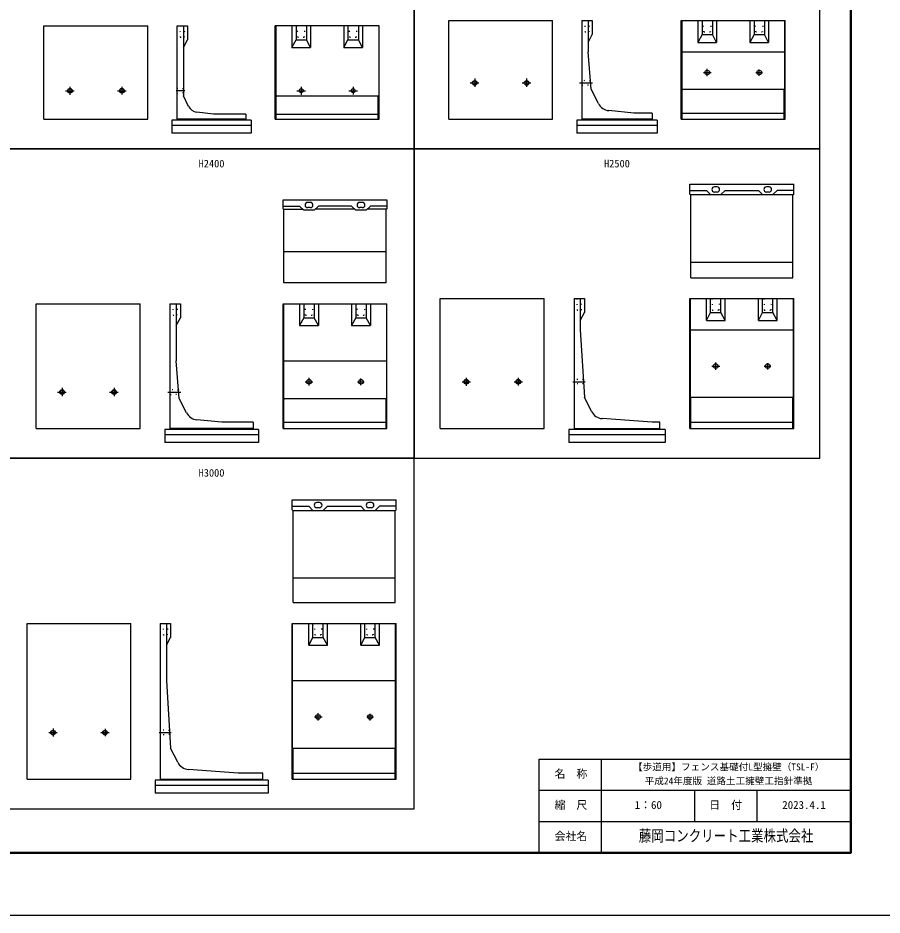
# Model space of a CAD drawing. Units: millimetres, scale not verified. Extents: x -50400 to 50400, y -17820 to 17820.
# Drawn here: x -17225 to -600, y -17820 to -557 of the extents above; entities that cross this region are included whole.
import ezdxf
from ezdxf.enums import TextEntityAlignment as Align

# ---------------------------------------------------------------- set-up
doc = ezdxf.new("R2010")
doc.units = ezdxf.units.MM
doc.header["$LTSCALE"] = 60
doc.linetypes.add('DOTTED', pattern=[1.75, 0.25, -1.5])
doc.linetypes.add('LONG_DASHED_DOTTED', pattern=[15.25, 12, -1.5, 0.25, -1.5])
for name, color, linetype, lineweight in [('0-0_CENTER', 7, 'LONG_DASHED_DOTTED', 25), ('0-2_Defpoints', 5, 'Continuous', 25), ('0-4_HYO', 3, 'Continuous', 25), ('0-6_OUTLINE', 1, 'Continuous', 25), ('0-7_OUTLINE2', 4, 'DOTTED', 25), ('0-8_TXT', 7, 'Continuous', 25), ('0-9_WAKU', 3, 'Continuous', 25), ('0-A_WAKU-LINE', 7, 'Continuous', 25)]:
    doc.layers.add(name, color=color, linetype=linetype, lineweight=lineweight)
doc.layers.add('0-B_WAKU-TXT', color=7, linetype='Continuous')
doc.styles.add('ＭＳ ゴシック', font='')
doc.styles.get('ＭＳ ゴシック').set_extended_font_data('MS Gothic')

msp = doc.modelspace()

# ---------------------------------------------------------------- linework, layer by layer
at = {"layer": '0-0_CENTER'}
for p, q in [((-3962.5, -1677.86), (-3962.5, -1534.38)), ((-2962.5, -1673.67), (-2962.5, -1547.94)), ((-8437.5, -1723.03), (-8437.5, -1884.89)), ((-7437.5, -1723.03), (-7437.5, -1884.89)), ((-4035.09, -1607.39), (-3885.95, -1607.39)), ((-3027.48, -1607.39), (-2899.54, -1607.39)), ((-16225, -1881.62), (-16225, -2033.96)), ((-15225, -1882.82), (-15225, -2032.28)), ((-11775, -1881.62), (-11775, -2033.96)), ((-10775, -1882.82), (-10775, -2032.28)), ((-8525.89, -1807.39), (-8358.6, -1807.39)), ((-7525.89, -1807.39), (-7358.6, -1807.39)), ((-6418.32, -1807.39), (-6168.46, -1807.39)), ((-16306.92, -1957.39), (-16144.09, -1957.39)), ((-15307.19, -1957.39), (-15143.69, -1957.39)), ((-14015.22, -1957.39), (-14181.25, -1957.39)), ((-11856.92, -1957.39), (-11694.09, -1957.39)), ((-10857.19, -1957.39), (-10693.69, -1957.39)), ((-3800, -7327.86), (-3800, -7184.38)), ((-2800, -7323.67), (-2800, -7197.94)), ((-3872.59, -7257.39), (-3723.45, -7257.39)), ((-2864.98, -7257.39), (-2737.04, -7257.39)), ((-11697.59, -7557.39), (-11548.45, -7557.39)), ((-11625, -7627.86), (-11625, -7484.38)), ((-10689.98, -7557.39), (-10562.04, -7557.39)), ((-10625, -7623.67), (-10625, -7497.94)), ((-8680.04, -7557.39), (-8519.3, -7557.39)), ((-8600, -7481.22), (-8600, -7635.31)), ((-7679.03, -7557.39), (-7520.08, -7557.39)), ((-7600, -7485.7), (-7600, -7630.5)), ((-6548.61, -7557.39), (-6312.97, -7557.39)), ((-16463.39, -7757.39), (-16296.1, -7757.39)), ((-16375, -7673.03), (-16375, -7834.89)), ((-15463.39, -7757.39), (-15296.1, -7757.39)), ((-15375, -7673.03), (-15375, -7834.89)), ((-14343.32, -7757.39), (-14093.46, -7757.39)), ((-11450, -14077.86), (-11450, -13934.38)), ((-10450, -14073.67), (-10450, -13947.94)), ((-11522.59, -14007.39), (-11373.45, -14007.39)), ((-10514.98, -14007.39), (-10387.04, -14007.39)), ((-16630.04, -14307.39), (-16469.3, -14307.39)), ((-16550, -14231.22), (-16550, -14385.31)), ((-15629.03, -14307.39), (-15470.08, -14307.39)), ((-15550, -14235.7), (-15550, -14380.5)), ((-14511.11, -14307.39), (-14275.47, -14307.39))]:
    msp.add_line(p, q, dxfattribs=at)
at = {"layer": '0-2_Defpoints'}
msp.add_lwpolyline([(-50400, -17820), (0, -17820), (0, 17820), (-50400, 17820)], close=True, dxfattribs=at)
at = {"layer": '0-4_HYO'}
for points in [[(-17400, -3077.39), (-9600, -3077.39), (-9600, 2072.61), (-17400, 2072.61)], [(-9600, -3077.39), (-1800, -3077.39), (-1800, 2072.61), (-9600, 2072.61)], [(-17400, -9027.39), (-9600, -9027.39), (-9600, -3077.39), (-17400, -3077.39)], [(-9600, -9027.39), (-1800, -9027.39), (-1800, -3077.39), (-9600, -3077.39)], [(-17400, -15777.39), (-9600, -15777.39), (-9600, -9027.39), (-17400, -9027.39)]]:
    msp.add_lwpolyline(points, close=True, dxfattribs=at)
at = {"layer": '0-6_OUTLINE'}
for p, q in [((-8937.5, -607.39), (-6937.5, -607.39)), ((-8937.5, -2507.39), (-8937.5, -607.39)), ((-6937.5, -2507.39), (-6937.5, -607.39)), ((-6375, -607.39), (-6175, -607.39)), ((-6375, -607.39), (-6375, -2527.39)), ((-6255, -607.39), (-6255, -1207.39)), ((-6175, -607.39), (-6175, -877.39)), ((-4462.5, -2507.39), (-4462.5, -607.39)), ((-4462.5, -607.39), (-2462.5, -607.39)), ((-4453.5, -607.39), (-4453.5, -1927.39)), ((-4142.5, -607.39), (-4142.5, -1027.39)), ((-4062.5, -607.39), (-4062.5, -877.39)), ((-3862.5, -607.39), (-3862.5, -877.39)), ((-3782.5, -607.39), (-3782.5, -1027.39)), ((-3062.5, -607.39), (-3062.5, -877.39)), ((-2862.5, -607.39), (-2862.5, -877.39)), ((-2471.5, -1927.39), (-2471.5, -607.39)), ((-2462.5, -2507.39), (-2462.5, -607.39)), ((-16725, -2507.39), (-16725, -707.39)), ((-16725, -707.39), (-14725, -707.39)), ((-14725, -2507.39), (-14725, -707.39)), ((-14162.5, -707.39), (-13962.5, -707.39)), ((-14162.5, -2527.39), (-14162.5, -707.39)), ((-14042.5, -707.39), (-14042.5, -2057.39)), ((-13962.5, -707.39), (-13962.5, -977.39)), ((-12275, -2507.39), (-12275, -707.39)), ((-10275, -707.39), (-12275, -707.39)), ((-12266, -707.39), (-12266, -2057.39)), ((-11955, -707.39), (-11955, -1127.39)), ((-11875, -707.39), (-11875, -977.39)), ((-11675, -707.39), (-11675, -977.39)), ((-11595, -707.39), (-11595, -1127.39)), ((-10955, -707.39), (-10955, -1127.39)), ((-10875, -707.39), (-10875, -977.39)), ((-10675, -707.39), (-10675, -977.39)), ((-10595, -707.39), (-10595, -1127.39)), ((-10284, -707.39), (-10284, -2057.39)), ((-10275, -2507.39), (-10275, -707.39)), ((-14042.5, -1127.39), (-13962.5, -977.39)), ((-11955, -1127.03), (-11875, -977.39)), ((-11875, -977.39), (-11675, -977.39)), ((-11595, -1127.39), (-11675, -977.39)), ((-10955, -1127.03), (-10875, -977.39)), ((-10875, -977.39), (-10675, -977.39)), ((-10595, -1127.39), (-10675, -977.39)), ((-6255, -1027.39), (-6175, -877.39)), ((-4062.5, -877.39), (-4142.5, -1027.39)), ((-4062.5, -877.39), (-3862.5, -877.39)), ((-3062.5, -877.39), (-3142.5, -1027.39)), ((-3062.5, -877.39), (-2862.5, -877.39)), ((-11955, -1127.39), (-11595, -1127.39)), ((-10955, -1127.39), (-10595, -1127.39)), ((-6195, -1927.39), (-6255, -1207.39)), ((-4453.5, -1207.39), (-2471.5, -1207.39)), ((-13940.86, -2260.66), (-14042.5, -2057.39)), ((-12266, -2057.39), (-12257, -2077.39)), ((-12266, -2057.39), (-10284, -2057.39)), ((-10284, -2057.39), (-10293, -2077.39)), ((-6056.86, -2203.67), (-6195, -1927.39)), ((-4453.5, -1927.39), (-4444.5, -1947.39)), ((-4453.5, -1927.39), (-2471.5, -1927.39)), ((-4444.5, -2507.39), (-4444.5, -1947.39)), ((-2471.5, -1927.39), (-2480.5, -1947.39)), ((-2480.5, -2507.39), (-2480.5, -1947.39)), ((-12257, -2507.39), (-12257, -2077.39)), ((-10293, -2507.39), (-10293, -2077.39)), ((-13462.5, -2407.39), (-13785.08, -2369.88)), ((-12837.5, -2407.39), (-13462.5, -2407.39)), ((-12837.5, -2407.39), (-12837.5, -2527.39)), ((-12257, -2407.39), (-10293, -2407.39)), ((-5375, -2387.39), (-5857.33, -2340.71)), ((-5025, -2387.39), (-5375, -2387.39)), ((-5025, -2387.39), (-5025, -2527.39)), ((-4444.5, -2387.39), (-2480.5, -2387.39)), ((-16725, -2507.39), (-14725, -2507.39)), ((-12737.5, -2527.39), (-14262.5, -2527.39)), ((-14262.5, -2527.39), (-14262.5, -2777.39)), ((-12837.5, -2507.39), (-14162.5, -2507.39)), ((-12737.5, -2527.39), (-12737.5, -2777.39)), ((-12275, -2507.39), (-10275, -2507.39)), ((-8937.5, -2507.39), (-6937.5, -2507.39)), ((-4925, -2527.39), (-6475, -2527.39)), ((-6475, -2527.39), (-6475, -2777.39)), ((-5025, -2507.39), (-6375, -2507.39)), ((-4925, -2527.39), (-4925, -2777.39)), ((-4462.5, -2507.39), (-2462.5, -2507.39)), ((-12737.5, -2627.39), (-14262.5, -2627.39)), ((-4925, -2627.39), (-6475, -2627.39)), ((-12737.5, -2777.39), (-14262.5, -2777.39)), ((-4925, -2777.39), (-6475, -2777.39)), ((-4300, -3948.39), (-4300, -3757.39)), ((-4300, -3757.39), (-2300, -3757.39)), ((-2300, -3948.39), (-2300, -3757.39)), ((-4300, -3877.39), (-3980, -3877.39)), ((-4282, -3966.39), (-4300, -3948.39)), ((-4291, -3957.39), (-2309, -3957.39)), ((-4282, -5557.39), (-4282, -3966.39)), ((-3900, -3957.39), (-3980, -3877.39)), ((-3775, -3807.39), (-3825, -3807.39)), ((-3775, -3907.39), (-3825, -3907.39)), ((-3700, -3957.39), (-3620, -3877.39)), ((-3620, -3877.39), (-2980, -3877.39)), ((-2900, -3957.39), (-2980, -3877.39)), ((-2775, -3807.39), (-2825, -3807.39)), ((-2775, -3907.39), (-2825, -3907.39)), ((-2700, -3957.39), (-2620, -3877.39)), ((-2300, -3877.39), (-2620, -3877.39)), ((-2318, -3966.39), (-2300, -3948.39)), ((-2318, -5557.39), (-2318, -3966.39)), ((-12125, -4057.39), (-10125, -4057.39)), ((-11600, -4107.39), (-11650, -4107.39)), ((-10600, -4107.39), (-10650, -4107.39)), ((-10125, -4057.39), (-10125, -4228.39)), ((-12125, -4177.39), (-11805, -4177.39)), ((-12116, -4237.39), (-11745, -4237.39)), ((-12107, -5657.39), (-12107, -4246.39)), ((-11725, -4257.39), (-11805, -4177.39)), ((-11525, -4257.39), (-11725, -4257.39)), ((-11600, -4207.39), (-11650, -4207.39)), ((-11525, -4257.39), (-11445, -4177.39)), ((-10745, -4237.39), (-11505, -4237.39)), ((-10805, -4177.39), (-11445, -4177.39)), ((-10725, -4257.39), (-10805, -4177.39)), ((-10525, -4257.39), (-10725, -4257.39)), ((-10600, -4207.39), (-10650, -4207.39)), ((-10525, -4257.39), (-10445, -4177.39)), ((-10134, -4237.39), (-10505, -4237.39)), ((-10125, -4177.39), (-10445, -4177.39)), ((-10143, -4246.39), (-10125, -4228.39)), ((-10143, -5657.39), (-10143, -4246.39)), ((-10143, -5057.39), (-12107, -5057.39)), ((-4282, -5257.39), (-2318, -5257.39)), ((-10143, -5657.39), (-12107, -5657.39)), ((-4282, -5557.39), (-2318, -5557.39)), ((-9100, -8457.39), (-9100, -5957.39)), ((-9100, -5957.39), (-7100, -5957.39)), ((-7100, -8457.39), (-7100, -5957.39)), ((-6525, -5957.39), (-6325, -5957.39)), ((-6525, -5957.39), (-6525, -8477.39)), ((-6405, -5957.39), (-6405, -6557.39)), ((-6325, -5957.39), (-6325, -6227.39)), ((-4300, -5957.39), (-2300, -5957.39)), ((-4300, -8457.39), (-4300, -5957.39)), ((-4291, -5957.39), (-4291, -7857.39)), ((-3980, -6377.39), (-3980, -5957.39)), ((-3700, -6227.39), (-3700, -5957.39)), ((-3620, -6377.39), (-3620, -5957.39)), ((-2980, -6377.39), (-2980, -5957.39)), ((-2900, -6227.39), (-2900, -5957.39)), ((-2700, -6227.39), (-2700, -5957.39)), ((-2620, -6377.39), (-2620, -5957.39)), ((-2309, -5957.39), (-2309, -7857.39)), ((-2300, -8457.39), (-2300, -5957.39)), ((-14875, -8457.39), (-14875, -6057.39)), ((-14300, -6057.39), (-14300, -8477.39)), ((-14300, -6057.39), (-14100, -6057.39)), ((-14180, -6057.39), (-14180, -7157.39)), ((-14100, -6057.39), (-14100, -6327.39)), ((-12125, -8457.39), (-12125, -6057.39)), ((-12125, -6057.39), (-10125, -6057.39)), ((-12116, -6057.39), (-12116, -7877.39)), ((-11805, -6057.39), (-11805, -6477.39)), ((-11725, -6057.39), (-11725, -6327.39)), ((-11525, -6057.39), (-11525, -6327.39)), ((-11445, -6057.39), (-11445, -6477.39)), ((-10805, -6057.39), (-10805, -6477.39)), ((-10725, -6057.39), (-10725, -6327.39)), ((-10525, -6057.39), (-10525, -6327.39)), ((-10445, -6057.39), (-10445, -6477.39)), ((-10134, -6057.39), (-10134, -7877.39)), ((-10125, -8457.39), (-10125, -6057.39)), ((-14180, -6477.39), (-14100, -6327.39)), ((-11725, -6327.39), (-11805, -6477.39)), ((-11725, -6327.39), (-11525, -6327.39)), ((-11445, -6477.39), (-11525, -6327.39)), ((-10725, -6327.39), (-10805, -6477.39)), ((-10725, -6327.39), (-10525, -6327.39)), ((-10445, -6477.39), (-10525, -6327.39)), ((-6405, -6377.39), (-6325, -6227.39)), ((-3980, -6377.39), (-3620, -6377.39)), ((-3900, -6227.39), (-3700, -6227.39)), ((-3620, -6377.39), (-3700, -6227.39)), ((-2980, -6377.39), (-2900, -6227.39)), ((-2980, -6377.39), (-2620, -6377.39)), ((-2900, -6227.39), (-2700, -6227.39)), ((-2620, -6377.39), (-2700, -6227.39)), ((-11805, -6477.39), (-11445, -6477.39)), ((-10805, -6477.39), (-10445, -6477.39)), ((-6405, -6557.39), (-6325, -7857.39)), ((-4291, -6557.39), (-2309, -6557.39)), ((-14120, -7877.39), (-14180, -7157.39)), ((-12116, -7157.39), (-10134, -7157.39)), ((-13981.86, -8153.67), (-14120, -7877.39)), ((-12116, -7877.39), (-12107, -7897.39)), ((-12116, -7877.39), (-10134, -7877.39)), ((-12107, -8457.39), (-12107, -7897.39)), ((-10143, -7897.39), (-10134, -7877.39)), ((-10143, -8457.39), (-10143, -7897.39)), ((-6188.61, -8130.16), (-6325, -7857.39)), ((-4291, -7857.39), (-2309, -7857.39)), ((-2309, -7857.39), (-2318, -7875.39)), ((-2318, -8457.39), (-2318, -7875.39)), ((-5025, -8337.39), (-5983.14, -8267.7)), ((-16875, -8457.39), (-14875, -8457.39)), ((-12700, -8457.39), (-14300, -8457.39)), ((-13300, -8337.39), (-13782.33, -8290.71)), ((-12700, -8337.39), (-13300, -8337.39)), ((-12700, -8337.39), (-12700, -8477.39)), ((-12125, -8457.39), (-10125, -8457.39)), ((-12107, -8337.39), (-10143, -8337.39)), ((-9100, -8457.39), (-7100, -8457.39)), ((-6525, -8457.39), (-4875, -8457.39)), ((-4300, -8457.39), (-2300, -8457.39)), ((-4282, -8337.39), (-2318, -8337.39)), ((-12600, -8477.39), (-14400, -8477.39)), ((-14400, -8477.39), (-14400, -8727.39)), ((-12600, -8577.39), (-14400, -8577.39)), ((-12600, -8477.39), (-12600, -8727.39)), ((-4775, -8477.39), (-6625, -8477.39)), ((-6625, -8477.39), (-6625, -8727.39)), ((-4775, -8577.39), (-6625, -8577.39)), ((-4775, -8477.39), (-4775, -8727.39)), ((-12600, -8727.39), (-14400, -8727.39)), ((-4775, -8727.39), (-6625, -8727.39)), ((-11950, -10023.39), (-11950, -9832.39)), ((-11950, -9832.39), (-9950, -9832.39)), ((-9950, -10023.39), (-9950, -9832.39)), ((-11950, -9952.39), (-11630, -9952.39)), ((-11550, -10032.39), (-11630, -9952.39)), ((-11425, -9882.39), (-11475, -9882.39)), ((-11425, -9982.39), (-11475, -9982.39)), ((-11350, -10032.39), (-11270, -9952.39)), ((-11270, -9952.39), (-10630, -9952.39)), ((-10550, -10032.39), (-10630, -9952.39)), ((-10425, -9882.39), (-10475, -9882.39)), ((-10425, -9982.39), (-10475, -9982.39)), ((-10350, -10032.39), (-10270, -9952.39)), ((-9950, -9952.39), (-10270, -9952.39)), ((-11932, -10041.39), (-11950, -10023.39)), ((-11941, -10032.39), (-9959, -10032.39)), ((-11932, -11807.39), (-11932, -10041.39)), ((-9968, -10041.39), (-9950, -10023.39)), ((-9968, -11807.39), (-9968, -10041.39)), ((-11932, -11332.39), (-9968, -11332.39)), ((-11932, -11807.39), (-9968, -11807.39)), ((-17050, -12207.39), (-15050, -12207.39)), ((-17050, -15207.39), (-17050, -12207.39)), ((-15050, -15207.39), (-15050, -12207.39)), ((-14487.5, -12207.39), (-14287.5, -12207.39)), ((-14487.5, -12207.39), (-14487.5, -15227.39)), ((-14287.5, -12207.39), (-14287.5, -12477.39)), ((-11950, -15207.39), (-11950, -12207.39)), ((-11950, -12207.39), (-9950, -12207.39)), ((-11941, -14607.39), (-11941, -12207.39)), ((-11630, -12627.39), (-11630, -12207.39)), ((-11350, -12477.39), (-11350, -12207.39)), ((-11270, -12627.39), (-11270, -12207.39)), ((-10630, -12627.39), (-10630, -12207.39)), ((-10550, -12477.39), (-10550, -12207.39)), ((-10350, -12477.39), (-10350, -12207.39)), ((-10270, -12627.39), (-10270, -12207.39)), ((-9950, -15207.39), (-9950, -12207.39)), ((-14367.5, -12627.39), (-14287.5, -12477.39)), ((-11550, -12477.39), (-11350, -12477.39)), ((-11270, -12627.39), (-11350, -12477.39)), ((-10630, -12627.39), (-10550, -12477.39)), ((-10550, -12477.39), (-10350, -12477.39)), ((-10270, -12627.39), (-10350, -12477.39)), ((-11630, -12627.39), (-11270, -12627.39)), ((-10630, -12627.39), (-10270, -12627.39)), ((-11941, -13307.39), (-9959, -13307.39)), ((-14151.11, -14880.16), (-14287.5, -14607.39)), ((-9959, -14607.39), (-9968, -14625.39)), ((-9968, -15207.39), (-9968, -14625.39)), ((-12987.5, -15087.39), (-13945.64, -15017.7)), ((-12512.5, -15087.39), (-12987.5, -15087.39)), ((-12512.5, -15227.39), (-12512.5, -15087.39)), ((-11932, -15087.39), (-9968, -15087.39)), ((-17050, -15207.39), (-15050, -15207.39)), ((-12412.5, -15227.39), (-14587.5, -15227.39)), ((-14587.5, -15227.39), (-14587.5, -15477.39)), ((-12412.5, -15327.39), (-14587.5, -15327.39)), ((-14487.5, -15207.39), (-12512.5, -15207.39)), ((-12412.5, -15227.39), (-12412.5, -15477.39)), ((-11950, -15207.39), (-9950, -15207.39)), ((-12412.5, -15477.39), (-14587.5, -15477.39))]:
    msp.add_line(p, q, dxfattribs=at)
for points in [[(-3142.5, -607.39), (-3142.5, -1027.39), (-2782.5, -1027.39)], [(-2782.5, -607.39), (-2782.5, -1027.39), (-2862.5, -877.39)], [(-4142.5, -1027.39), (-3782.5, -1027.39), (-3862.5, -877.39)], [(-12107, -4246.39), (-12125, -4228.39), (-12125, -4057.39)], [(-3980, -6377.39), (-3900, -6227.39), (-3900, -5957.39)], [(-16875, -8457.39), (-16875, -6057.39), (-14875, -6057.39)], [(-4282, -8457.39), (-4282, -7875.39), (-4291, -7857.39)], [(-4875, -8477.39), (-4875, -8337.39), (-5025, -8337.39)], [(-14367.5, -12207.39), (-14367.5, -13307.39), (-14287.5, -14607.39)], [(-11941, -14607.39), (-9959, -14607.39), (-9959, -12207.39)], [(-11630, -12627.39), (-11550, -12477.39), (-11550, -12207.39)], [(-11932, -15207.39), (-11932, -14625.39), (-11941, -14607.39)]]:
    msp.add_lwpolyline(points, dxfattribs=at)
for centre, radius in [((-3962.5, -1607.39), 45), ((-2962.5, -1607.39), 45), ((-8437.5, -1807.39), 45), ((-8437.5, -1807.39), 37.5), ((-7437.5, -1807.39), 45), ((-7437.5, -1807.39), 37.5), ((-16225, -1957.39), 45), ((-16225, -1957.39), 37.5), ((-15225, -1957.39), 45), ((-15225, -1957.39), 37.5), ((-11775, -1957.39), 37.5), ((-10775, -1957.39), 37.5), ((-3800, -7257.39), 45), ((-2800, -7257.39), 45), ((-11625, -7557.39), 45), ((-10625, -7557.39), 45), ((-8600, -7557.39), 45), ((-8600, -7557.39), 37.5), ((-7600, -7557.39), 45), ((-7600, -7557.39), 37.5), ((-16375, -7757.39), 45), ((-16375, -7757.39), 37.5), ((-15375, -7757.39), 45), ((-15375, -7757.39), 37.5), ((-11450, -14007.39), 45), ((-10450, -14007.39), 45), ((-16550, -14307.39), 45), ((-16550, -14307.39), 37.5), ((-15550, -14307.39), 45), ((-15550, -14307.39), 37.5)]:
    msp.add_circle(centre, radius, dxfattribs=at)
for centre, radius, start, end in [((-5833.25, -2091.87), 250, 206.56505, 264.47246), ((-13761.98, -2171.21), 200, 206.56505, 263.36749), ((-3825, -3857.39), 50, 90, 270), ((-3775, -3857.39), 50, 270, 90), ((-2825, -3857.39), 50, 90, 270), ((-2775, -3857.39), 50, 270, 90), ((-11650, -4157.39), 50, 90, 270), ((-11600, -4157.39), 50, 270, 90), ((-10650, -4157.39), 50, 90, 270), ((-10600, -4157.39), 50, 270, 90), ((-13758.25, -8041.87), 250, 206.56505, 264.47246), ((-5965, -8018.36), 250, 206.56505, 265.84036), ((-11475, -9932.39), 50, 90, 270), ((-11425, -9932.39), 50, 270, 90), ((-10475, -9932.39), 50, 90, 270), ((-10425, -9932.39), 50, 270, 90), ((-13927.5, -14768.36), 250, 206.56505, 265.84036)]:
    msp.add_arc(centre, radius, start, end, dxfattribs=at)
at = {"layer": '0-7_OUTLINE2'}
for p, q in [((-6325, -607.39), (-6315, -827.39)), ((-4027.5, -827.39), (-4037.5, -607.39)), ((-3887.5, -607.39), (-3897.68, -827.39)), ((-3027.5, -827.39), (-3037.5, -607.39)), ((-2887.5, -607.39), (-2897.68, -827.39)), ((-14112.5, -707.39), (-14102.5, -927.39)), ((-11840, -927.39), (-11850, -707.39)), ((-11710, -927.39), (-11700, -707.39)), ((-10840, -927.39), (-10850, -707.39)), ((-10710, -927.39), (-10700, -707.39)), ((-4027.5, -827.39), (-3897.68, -827.39)), ((-3027.5, -827.39), (-2897.68, -827.39)), ((-11840, -927.39), (-11710, -927.39)), ((-10840, -927.39), (-10710, -927.39)), ((-6370, -1762.61), (-6374.78, -1757.39)), ((-6374.78, -1857.38), (-6370, -1852.17)), ((-6213.16, -1769.66), (-6370, -1762.61)), ((-6370, -1852.17), (-6206.87, -1845.1)), ((-6208.54, -1764.86), (-6213.16, -1769.66)), ((-6201.66, -1849.88), (-6206.87, -1845.1)), ((-14042.5, -1919.89), (-14162.5, -1912.39)), ((-14162.5, -2002.39), (-14042.5, -1994.89)), ((-6475, -5957.39), (-6465, -6177.39)), ((-6385, -6177.39), (-6375, -5957.39)), ((-3735, -6177.39), (-3725, -5957.39)), ((-2735, -6177.39), (-2725, -5957.39)), ((-14250, -6057.39), (-14240, -6277.39)), ((-11690, -6277.39), (-11700, -6057.39)), ((-11550, -6057.39), (-11560.18, -6277.39)), ((-10690, -6277.39), (-10700, -6057.39)), ((-10550, -6057.39), (-10560.18, -6277.39)), ((-6465, -6177.39), (-6385, -6177.39)), ((-11690, -6277.39), (-11560.18, -6277.39)), ((-10690, -6277.39), (-10560.18, -6277.39)), ((-6520, -7512.39), (-6525, -7507.39)), ((-6350.78, -7519.89), (-6520, -7512.39)), ((-6346.16, -7594.89), (-6520, -7602.39)), ((-6350.78, -7519.89), (-6346.08, -7514.89)), ((-6346.16, -7594.89), (-6340.85, -7599.89)), ((-14295, -7712.61), (-14299.78, -7707.39)), ((-14138.16, -7719.66), (-14295, -7712.61)), ((-14133.54, -7714.86), (-14138.16, -7719.66)), ((-6520, -7602.39), (-6525, -7607.39)), ((-14299.78, -7807.38), (-14295, -7802.17)), ((-14295, -7802.17), (-14131.87, -7795.1)), ((-14126.66, -7799.88), (-14131.87, -7795.1)), ((-14437.5, -12207.39), (-14427.5, -12427.39)), ((-14347.5, -12427.39), (-14337.5, -12207.39)), ((-11385, -12427.39), (-11375, -12207.39)), ((-10385, -12427.39), (-10375, -12207.39)), ((-14427.5, -12427.39), (-14347.5, -12427.39)), ((-14482.5, -14262.39), (-14487.5, -14257.39)), ((-14313.28, -14269.89), (-14482.5, -14262.39)), ((-14313.28, -14269.89), (-14308.58, -14264.89)), ((-14482.5, -14352.39), (-14487.5, -14357.39)), ((-14308.66, -14344.89), (-14482.5, -14352.39)), ((-14308.66, -14344.89), (-14303.35, -14349.89))]:
    msp.add_line(p, q, dxfattribs=at)
for points in [[(-6315, -827.39), (-6235, -827.39), (-6225, -607.39)], [(-14102.5, -927.39), (-14022.5, -927.39), (-14012.5, -707.39)], [(-3875, -5957.39), (-3865, -6177.39), (-3735, -6177.39)], [(-2875, -5957.39), (-2865, -6177.39), (-2735, -6177.39)], [(-14240, -6277.39), (-14160, -6277.39), (-14150, -6057.39)], [(-11525, -12207.39), (-11515, -12427.39), (-11385, -12427.39)], [(-10525, -12207.39), (-10515, -12427.39), (-10385, -12427.39)]]:
    msp.add_lwpolyline(points, dxfattribs=at)
at = {"layer": '0-9_WAKU'}
for p, q in [((-7200, -14820), (-1200, -14820)), ((-7200, -16620), (-7200, -14820))]:
    msp.add_line(p, q, dxfattribs=at)
at = {"layer": '0-9_WAKU', "lineweight": 50}
msp.add_lwpolyline([(-49200, -16620), (-1200, -16620), (-1200, 16620), (-49200, 16620)], close=True, dxfattribs=at)
at = {"layer": '0-A_WAKU-LINE'}
for p, q in [((-6000, -16620), (-6000, -14820)), ((-7200, -15420), (-1200, -15420)), ((-4200, -16020), (-4200, -15420)), ((-3000, -16020), (-3000, -15420)), ((-7200, -16020), (-1200, -16020))]:
    msp.add_line(p, q, dxfattribs=at)

# ---------------------------------------------------------------- texts
at = {"layer": '0-8_TXT', "style": 'ＭＳ ゴシック'}
for s, p in [('H2400', (-13750, -3477.39)), ('H2500', (-5950, -3477.39)), ('H3000', (-13750, -9427.39))]:
    msp.add_text(s, height=146.6, dxfattribs=at).set_placement(p, align=Align.BOTTOM_LEFT)
at = {"layer": '0-B_WAKU-TXT', "style": 'ＭＳ ゴシック'}
for s, height, p in [('名\u3000称', 154, (-6900.29, -15225)), ('【歩道用】フェンス基礎付L型擁壁（TSL-F）', 132, (-5391, -15075)), ('平成24年度版 道路土工擁壁工指針準拠', 132, (-5166, -15345)), ('縮\u3000尺', 154, (-6900.29, -15825)), ('1：60', 154, (-5359.51, -15825)), ('日\u3000付', 154, (-3924.33, -15825)), ('2023.4.1', 154, (-2520, -15825)), ('会社名', 154, (-6900.29, -16425))]:
    msp.add_text(s, height=height, dxfattribs=at).set_placement(p, align=Align.BOTTOM_LEFT)
at = {"layer": '0-B_WAKU-TXT', "style": 'ＭＳ ゴシック', "width": 0.8}
msp.add_text('藤岡コンクリート工業株式会社', height=219.9, dxfattribs=at).set_placement((-5280, -16470), align=Align.BOTTOM_LEFT)

doc.saveas('drawing.dxf')
